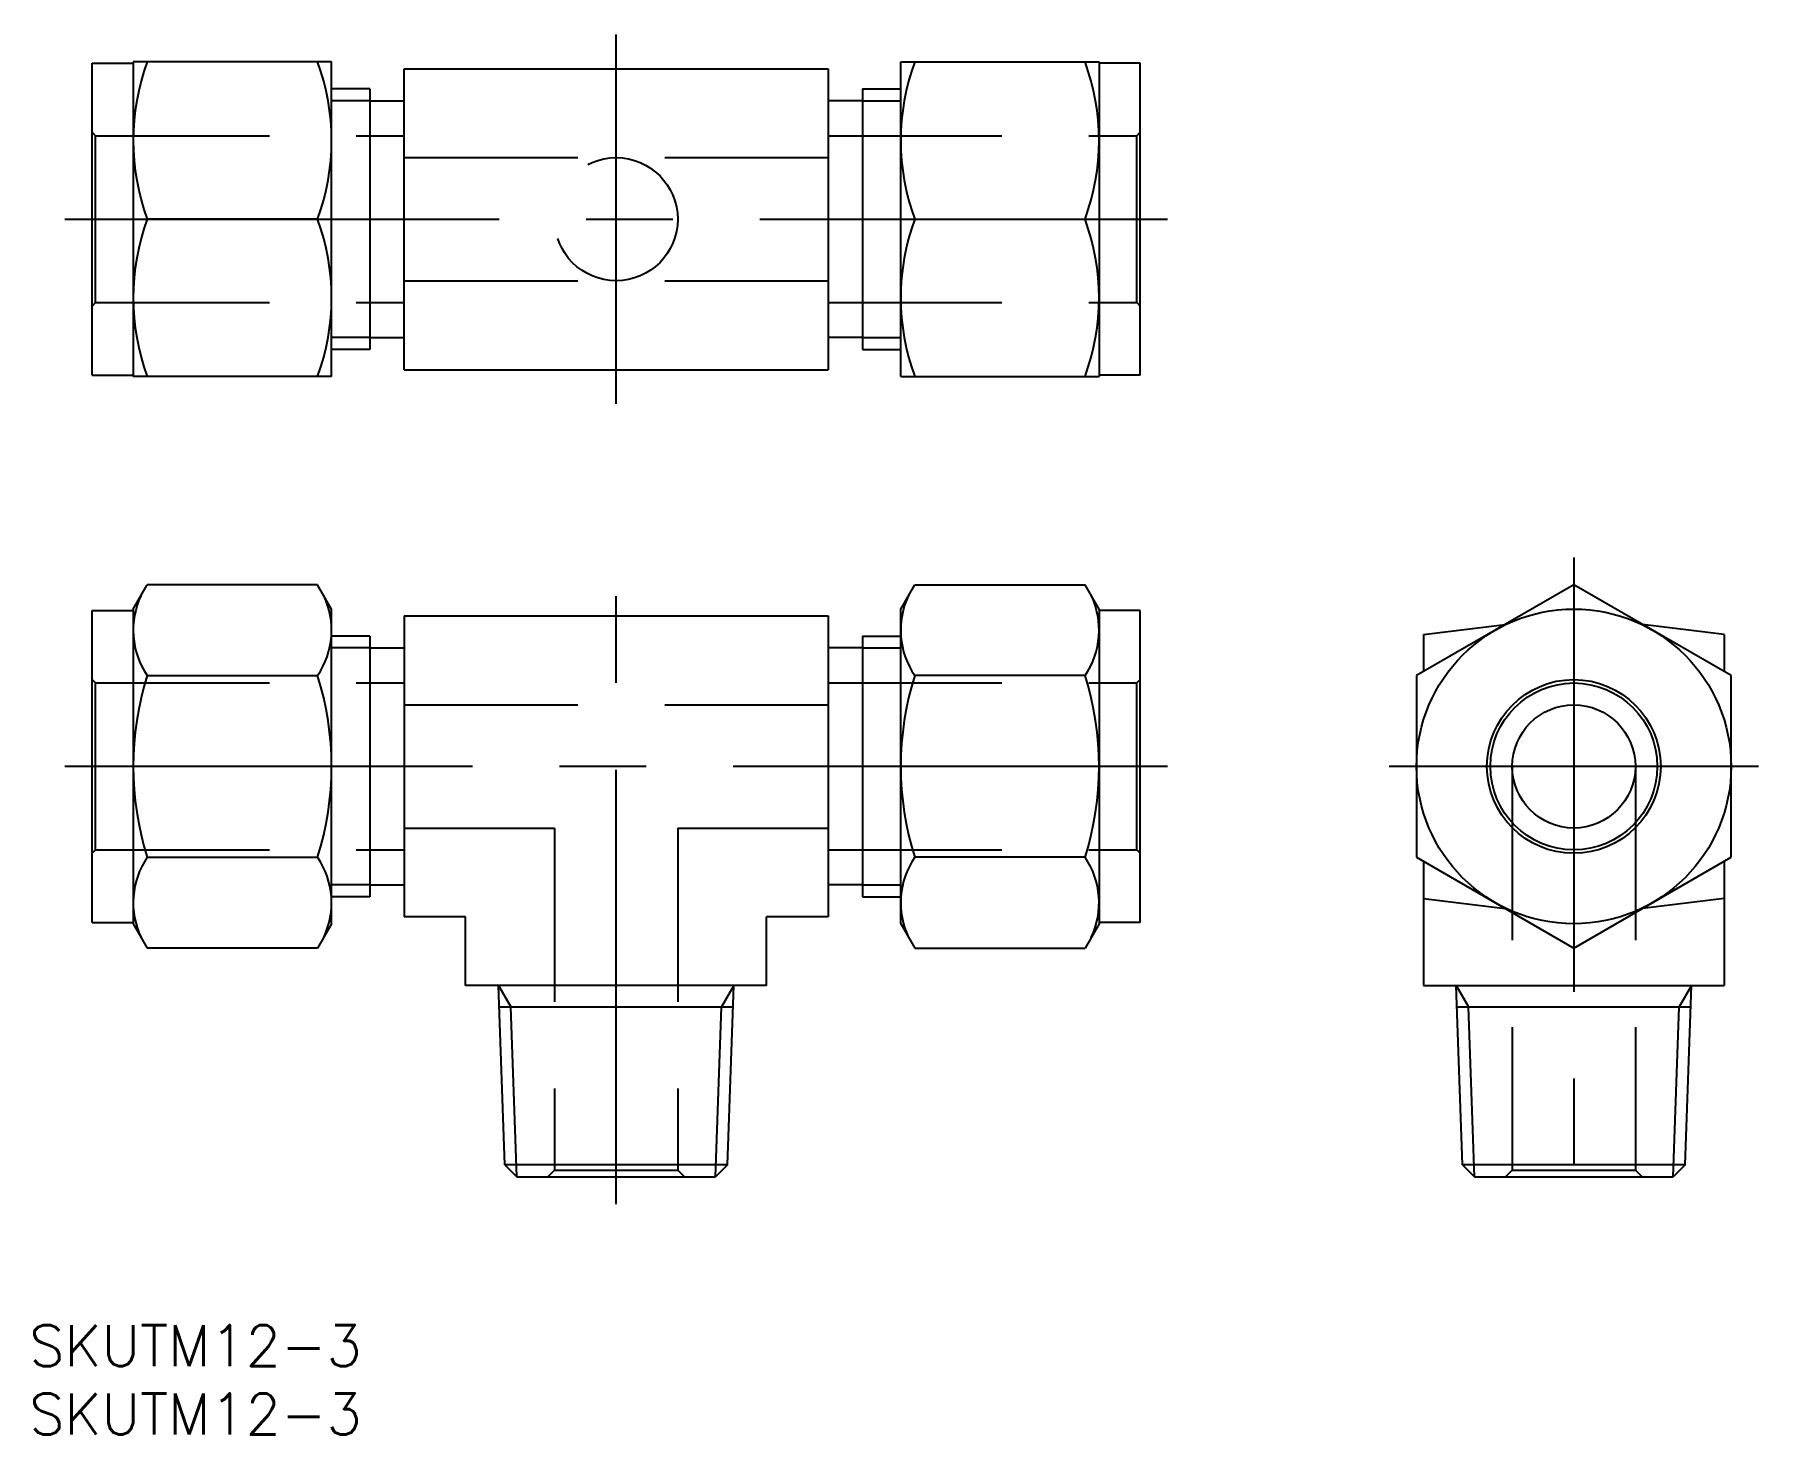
# Model space of a CAD drawing. Extents: x -43 to 83, y -49 to 54.
import ezdxf

# ---------------------------------------------------------------- set-up
doc = ezdxf.new("R2010")
doc.units = 0
doc.linetypes.add('CENTER', pattern=[50.8, 31.75, -6.35, 6.35, -6.35])
doc.linetypes.add('DASHED', pattern=[19.05, 12.7, -6.35])
doc.layers.get('0').update_dxf_attribs({"linetype": 'CONTINUOUS'})
doc.layers.add('CENTER', color=1, linetype='CONTINUOUS')
doc.styles.get("Standard").update_dxf_attribs({"font": 'txt.shx', "height": 3, "bigfont": 'bigfont.shx'})

msp = doc.modelspace()

# ---------------------------------------------------------------- linework, layer by layer
at = {"color": 7, "linetype": 'CONTINUOUS'}
for p, q in [((-38.3, 28.6), (-38.3, 51.4)), ((-38.3, 51.4), (-35.3, 51.4)), ((-35.3, 51.5), (-35.3, 28.5)), ((-20.8, 51.5), (-35.3, 51.5)), ((-20.8, 28.5), (-20.8, 51.5)), ((-15.5, 51), (15.5, 51)), ((-15.5, 29), (-15.5, 51)), ((15.5, 51), (15.5, 29)), ((20.8, 28.5), (20.8, 51.5)), ((20.8, 51.5), (35.3, 51.5)), ((35.3, 51.5), (35.3, 28.5)), ((38.3, 51.4), (35.3, 51.4)), ((38.3, 28.6), (38.3, 51.4)), ((-18, 49.52), (-20.8, 49.52)), ((-18, 49.52), (-18, 30.48)), ((18, 49.52), (18, 30.48)), ((18, 49.52), (20.8, 49.52)), ((-18, 48.66), (-15.5, 48.66)), ((18, 48.66), (15.5, 48.66)), ((-21.83, 40), (-34.27, 40)), ((21.83, 40), (34.27, 40)), ((-18, 30.48), (-20.8, 30.48)), ((-18, 31.34), (-15.5, 31.34)), ((18, 31.34), (15.5, 31.34)), ((18, 30.48), (20.8, 30.48)), ((-15.5, 29), (15.5, 29)), ((-38.3, 28.6), (-35.3, 28.6)), ((-20.8, 28.5), (-35.3, 28.5)), ((20.8, 28.5), (35.3, 28.5)), ((38.3, 28.6), (35.3, 28.6)), ((-35.3, 11.5), (-34.27, 13.28)), ((-21.83, 13.28), (-34.27, 13.28)), ((-20.8, 11.5), (-21.83, 13.28)), ((20.8, 11.5), (21.83, 13.28)), ((21.83, 13.28), (34.27, 13.28)), ((35.3, 11.5), (34.27, 13.28)), ((70, 13.28), (58.5, 6.64)), ((81.5, 6.64), (70, 13.28)), ((-38.3, -11.4), (-38.3, 11.4)), ((-38.3, 11.4), (-35.3, 11.4)), ((-35.3, 11.5), (-35.3, -11.5)), ((-20.8, -11.5), (-20.8, 11.5)), ((20.8, -11.5), (20.8, 11.5)), ((35.3, 11.5), (35.3, -11.5)), ((38.3, 11.4), (35.3, 11.4)), ((38.3, -11.4), (38.3, 11.4)), ((-15.5, 11), (-15.5, -11)), ((-15.5, 11), (15.5, 11)), ((15.5, 11), (15.5, -11)), ((59, 9.65), (64.99, 10.38)), ((81, 9.65), (75.01, 10.38)), ((-18, 9.53), (-20.8, 9.53)), ((-18, 9.53), (-18, -9.53)), ((18, 9.53), (18, -9.53)), ((18, 9.53), (20.8, 9.53)), ((59, 9.65), (59, 6.93)), ((81, 9.65), (81, 6.93)), ((-18, 8.66), (-15.5, 8.66)), ((18, 8.66), (15.5, 8.66)), ((-34.27, 6.64), (-21.83, 6.64)), ((34.27, 6.64), (21.83, 6.64)), ((58.5, 6.64), (58.5, -6.64)), ((81.5, -6.64), (81.5, 6.64)), ((-34.27, -6.64), (-21.83, -6.64)), ((34.27, -6.64), (21.83, -6.64)), ((58.5, -6.64), (70, -13.28)), ((59, -6.93), (59, -16)), ((70, -13.28), (81.5, -6.64)), ((81, -6.93), (81, -16)), ((-18, -8.66), (-15.5, -8.66)), ((18, -8.66), (15.5, -8.66)), ((-18, -9.53), (-20.8, -9.53)), ((18, -9.53), (20.8, -9.53)), ((59, -9.65), (64.99, -10.38)), ((81, -9.65), (75.01, -10.38)), ((-11, -11), (-15.5, -11)), ((-11, -16), (-11, -11)), ((15.5, -11), (11, -11)), ((11, -16), (11, -11)), ((-38.3, -11.4), (-35.3, -11.4)), ((-35.3, -11.5), (-34.27, -13.28)), ((-20.8, -11.5), (-21.83, -13.28)), ((20.8, -11.5), (21.83, -13.28)), ((35.3, -11.5), (34.27, -13.28)), ((38.3, -11.4), (35.3, -11.4)), ((-21.83, -13.28), (-34.27, -13.28)), ((21.83, -13.28), (34.27, -13.28)), ((11, -16), (-11, -16)), ((-8.14, -29.11), (-8.6, -16)), ((8.14, -29.11), (8.6, -16)), ((59, -16), (81, -16)), ((61.86, -29.11), (61.4, -16)), ((78.14, -29.11), (78.6, -16)), ((-8.54, -17.58), (8.54, -17.58)), ((61.46, -17.58), (78.54, -17.58)), ((8.14, -29.11), (-8.14, -29.11)), ((-8.14, -29.11), (-7.25, -30)), ((-7.25, -30), (7.25, -30)), ((8.14, -29.11), (7.25, -30)), ((78.14, -29.11), (61.86, -29.11)), ((61.86, -29.11), (62.75, -30)), ((62.75, -30), (77.25, -30)), ((78.14, -29.11), (77.25, -30))]:
    msp.add_line(p, q, dxfattribs=at)
at = {"color": 3, "linetype": 'CONTINUOUS'}
for p, q in [((-18, 48.66), (-20.8, 48.66)), ((18, 48.66), (20.8, 48.66)), ((-18, 31.34), (-20.8, 31.34)), ((18, 31.34), (20.8, 31.34)), ((-18, 8.66), (-20.8, 8.66)), ((18, 8.66), (20.8, 8.66)), ((-18, -8.66), (-20.8, -8.66)), ((18, -8.66), (20.8, -8.66)), ((-8.6, -16), (-7.69, -17.58)), ((8.6, -16), (7.69, -17.58)), ((61.4, -16), (62.31, -17.58)), ((78.6, -16), (77.69, -17.58)), ((-7.25, -30), (-7.69, -17.58)), ((7.25, -30), (7.69, -17.58)), ((62.75, -30), (62.31, -17.58)), ((77.25, -30), (77.69, -17.58))]:
    msp.add_line(p, q, dxfattribs=at)
at = {"color": 3, "linetype": 'DASHED'}
for p, q in [((-38.05, 46.1), (-38.3, 46.35)), ((-38.05, 46.1), (-15.5, 46.1)), ((-38.05, 33.9), (-38.05, 46.1)), ((15.5, 46.1), (38.05, 46.1)), ((38.05, 46.1), (38.3, 46.35)), ((38.05, 33.9), (38.05, 46.1)), ((-15.5, 44.5), (15.5, 44.5)), ((-15.5, 35.5), (15.5, 35.5)), ((-38.05, 33.9), (-38.3, 33.65)), ((-38.05, 33.9), (-15.5, 33.9)), ((15.5, 33.9), (38.05, 33.9)), ((38.05, 33.9), (38.3, 33.65)), ((-38.05, 6.1), (-38.3, 6.35)), ((38.05, 6.1), (38.3, 6.35)), ((-38.05, 6.1), (-15.5, 6.1)), ((-38.05, -6.1), (-38.05, 6.1)), ((15.5, 6.1), (38.05, 6.1)), ((38.05, -6.1), (38.05, 6.1)), ((-15.5, 4.5), (15.5, 4.5)), ((65.5, 0), (65.5, -29.5)), ((74.5, 0), (74.5, -29.5)), ((-15.5, -4.5), (-4.5, -4.5)), ((-4.5, -4.5), (-4.5, -29.5)), ((4.5, -4.5), (4.5, -29.5)), ((4.5, -4.5), (15.5, -4.5)), ((-38.05, -6.1), (-38.3, -6.35)), ((-38.05, -6.1), (-15.5, -6.1)), ((15.5, -6.1), (38.05, -6.1)), ((38.05, -6.1), (38.3, -6.35)), ((-4.5, -29.5), (-5, -30)), ((-4.5, -29.5), (4.5, -29.5)), ((4.5, -29.5), (5, -30)), ((65.5, -29.5), (65, -30)), ((65.5, -29.5), (74.5, -29.5)), ((74.5, -29.5), (75, -30))]:
    msp.add_line(p, q, dxfattribs=at)
msp.add_circle((0, 40), 4.5, dxfattribs=at)
at = {"color": 7, "linetype": 'CONTINUOUS'}
for radius in [11.5, 6.35, 6.1, 4.5]:
    msp.add_circle((70, 0), radius, dxfattribs=at)
for centre, radius, start, end in [((-18.69, 45.75), 16.61, 159.7438, 200.2562), ((-37.41, 45.75), 16.61, 339.7438, 20.2562), ((37.41, 45.75), 16.61, 159.7438, 200.2562), ((18.69, 45.75), 16.61, 339.7438, 20.2562), ((-18.69, 34.25), 16.61, 159.7438, 200.2562), ((-37.41, 34.25), 16.61, 339.7438, 20.2562), ((37.41, 34.25), 16.61, 159.7438, 200.2562), ((18.69, 34.25), 16.61, 339.7438, 20.2562), ((-29.42, 9.96), 5.88, 154.3842, 214.3842), ((-26.68, 9.96), 5.88, 325.6158, 25.6158), ((26.68, 9.96), 5.88, 154.3842, 214.3842), ((29.42, 9.96), 5.88, 325.6158, 25.6158), ((-13.33, 0), 21.97, 162.412, 197.588), ((-42.77, 0), 21.97, 342.412, 17.588), ((42.77, 0), 21.97, 162.412, 197.588), ((13.33, 0), 21.97, 342.412, 17.588), ((-29.42, -9.96), 5.88, 145.6158, 205.6158), ((-26.68, -9.96), 5.88, 334.3842, 34.3842), ((26.68, -9.96), 5.88, 145.6158, 205.6158), ((29.42, -9.96), 5.88, 334.3842, 34.3842)]:
    msp.add_arc(centre, radius, start, end, dxfattribs=at)
at = {"layer": 'CENTER', "color": 1, "linetype": 'CENTER'}
for p, q in [((0, 26.5), (0, 53.5)), ((-40.3, 40), (40.3, 40)), ((0, -32), (0, 15.28)), ((70, 15.28), (70, -32)), ((40.3, 0), (-40.3, 0)), ((83.5, 0), (56.5, 0))]:
    msp.add_line(p, q, dxfattribs=at)

# ---------------------------------------------------------------- texts
at = {"color": 7, "linetype": 'CONTINUOUS'}
for p in [(-42.9, -43.83), (-42.9, -48.83)]:
    msp.add_text('SKUTM12-3', height=3, dxfattribs=at).set_placement(p)

doc.saveas('drawing.dxf')
